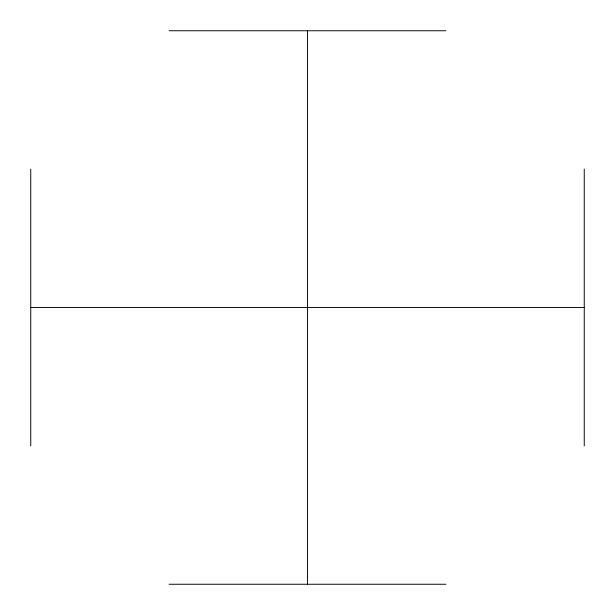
<?xml version="1.0" encoding="UTF-8"?>
<svg xmlns="http://www.w3.org/2000/svg" width="615" height="615" viewBox="0 0 615 615"><rect width="100%" height="100%" fill="white"/><g stroke="black" fill="none" stroke-linecap="round" stroke-linejoin="round"><path stroke-width="0.92" d="M169.125 30.75L445.875 30.75M30.75 307.5L584.25 307.5M169.125 584.25L445.875 584.25M584.25 169.125L584.25 445.875M307.5 30.75L307.5 584.25M30.75 169.125L30.75 445.875"/></g></svg>
